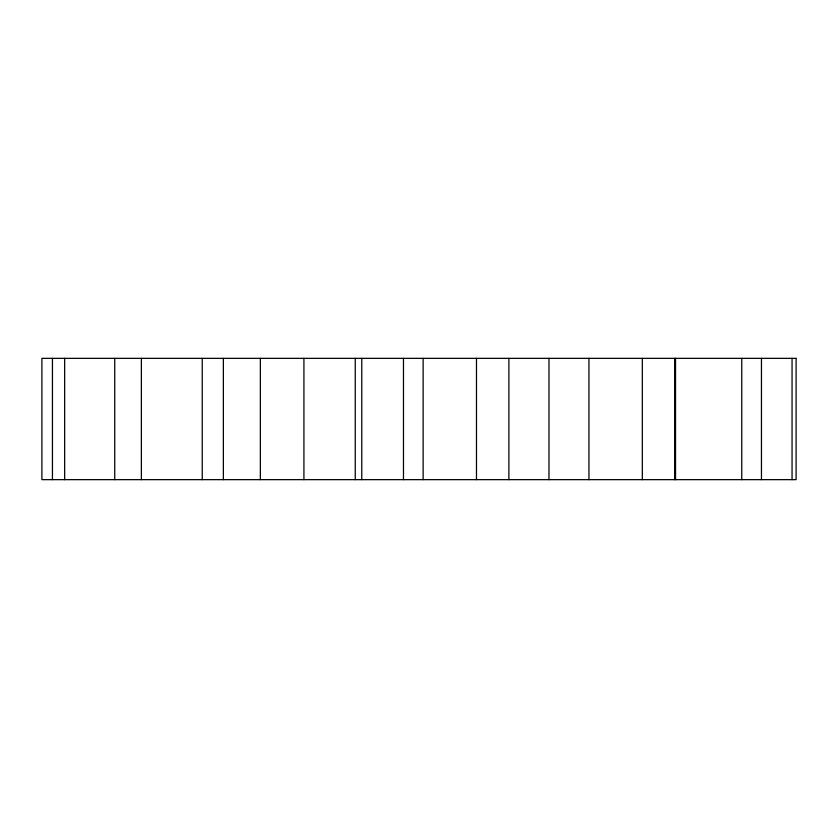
<?xml version="1.0" encoding="UTF-8"?>
<svg xmlns="http://www.w3.org/2000/svg" width="838" height="838" viewBox="0 0 838 838"><rect width="100%" height="100%" fill="white"/><g stroke="black" fill="none" stroke-linecap="round" stroke-linejoin="round"><path stroke-width="1.26" d="M792.057 358.35L792.057 479.65M761.459 358.35L761.459 479.65M741.756 358.35L741.756 479.65M675.543 358.35L675.543 479.65M674.674 358.35L674.674 479.65M642.327 358.35L642.327 479.65M588.946 358.35L588.946 479.65M548.974 358.35L548.974 479.65M508.886 358.35L508.886 479.65M476.476 358.35L476.476 479.65M423.127 358.35L423.127 479.65M403.476 358.35L403.476 479.65M361.775 358.35L361.775 479.65M355.249 358.35L355.249 479.65M303.922 358.35L303.922 479.65M260.346 358.35L260.346 479.65M223.369 358.35L223.369 479.65M202.241 358.35L202.241 479.65M141.371 358.35L141.371 479.65M114.743 358.35L114.743 479.65M64.662 358.35L64.662 479.65M52.438 358.35L52.438 479.65M796.1 358.35L41.9 358.35L41.9 479.65L796.1 479.65L796.1 358.35"/></g></svg>
